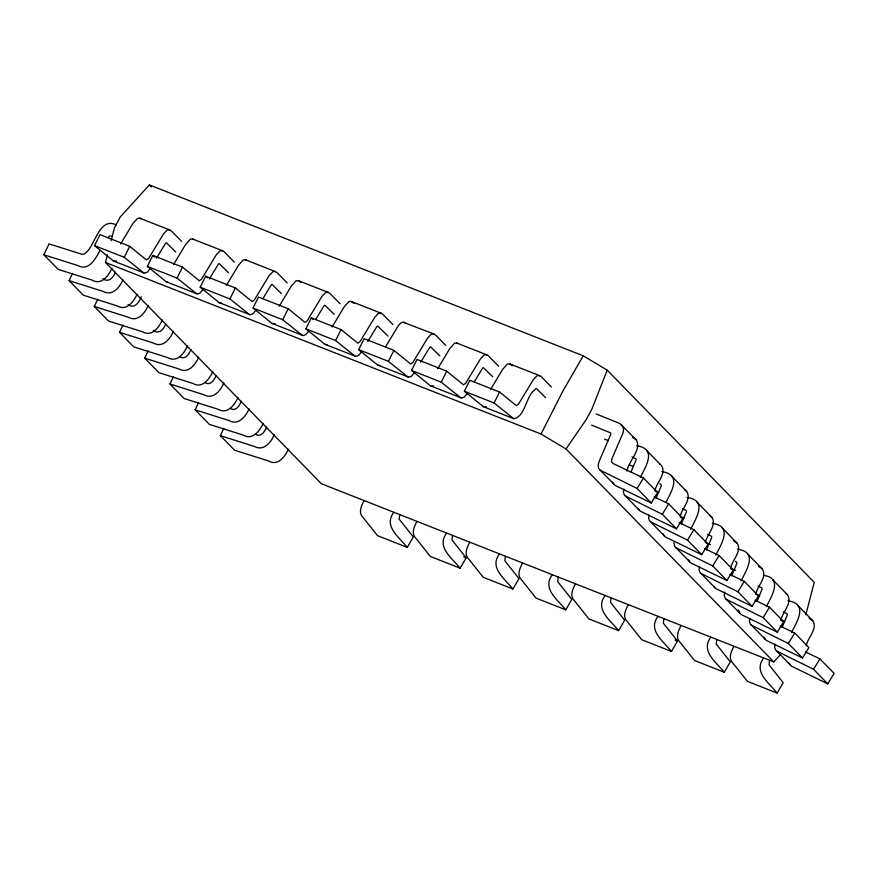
<?xml version="1.0" encoding="UTF-8"?>
<svg xmlns="http://www.w3.org/2000/svg" width="878" height="878" viewBox="0 0 878 878"><rect width="100%" height="100%" fill="white"/><g stroke="black" fill="none" stroke-linecap="round" stroke-linejoin="round"><path stroke-width="1.32" d="M673.887 542.406L674.644 546.423L690.942 563.028L726.918 580.501L733.262 570.041L719.082 555.511L704.54 548.574M623.786 489.145L623.413 492.295L624.225 494.742L640.205 511.117L676.499 528.819L682.843 518.36L668.663 503.829L654.121 496.893M648.996 514.991L648.622 518.13L649.435 520.588L665.414 536.963L701.709 554.655L708.052 544.206L693.872 529.664L679.331 522.739M699.415 566.661L699.031 569.8L699.854 572.258L715.833 588.633L752.128 606.336L758.471 595.877L744.292 581.346L729.75 574.41M749.834 618.342L749.45 621.481L750.273 623.94L766.253 640.314L802.547 658.006L808.89 647.558L794.711 633.016L780.169 626.091M775.044 644.178L774.659 647.316L775.483 649.775L791.462 666.15L827.756 683.852L834.1 673.393L819.92 658.862L805.378 651.926M780.147 654.922L773.792 661.924L321.37 483.723L105.503 262.489L107.5 254.774M111.155 240.616L114.48 227.753L120.22 217.031L149.359 184.94L583.222 355.82L607.203 370.154L814.213 582.323L805.817 614.809M724.745 592.079L724.24 595.504L725.063 598.094L741.043 614.468L777.337 632.171L783.681 621.712L769.501 607.181L754.959 600.245M607.203 370.154L592.002 408.819L586.263 419.53L566.003 448.954L773.792 661.924M399.699 514.738L399.161 519.128L413.297 536.985L407.271 547.389L377.551 535.679L363.064 517.471C357.961 512.763 361.462 505.662 364.019 500.701M452.543 535.547L451.994 539.937L466.13 557.793L460.116 568.198L430.385 556.487L415.909 538.28C410.849 533.583 414.251 526.46 416.863 521.51M505.377 556.356L504.828 560.757L518.975 578.613L512.95 589.006L483.229 577.296L468.742 559.088C463.694 554.391 467.085 547.279 469.697 542.319M558.21 577.164L557.673 581.565L571.808 599.422L565.783 609.815L536.063 598.116L521.576 579.908C516.527 575.2 519.93 568.088 522.531 563.138M611.055 597.984L610.506 602.374L624.642 620.23L618.628 630.624L588.908 618.924L574.421 600.717C569.372 596.008 572.763 588.897 575.375 583.947M663.889 618.792L663.34 623.182L677.487 641.039L671.461 651.443L641.741 639.733L627.254 621.525C622.206 616.828 625.608 609.705 628.209 604.755M716.733 639.601L716.185 643.991L730.32 661.847L724.295 672.252L694.575 660.541L680.099 642.334C675.039 637.637 678.442 630.514 681.054 625.564M769.567 660.41L769.018 664.811L783.165 682.667L777.14 693.06L747.419 681.35L732.932 663.142C727.884 658.445 731.275 651.333 733.887 646.373M627.079 471.102C628.044 461.345 642.136 450.008 636.254 439.779L619.736 423.459L596.206 413.955M630.843 472.408L636.078 459.907A2.349 1.965 -44.3 0 0 635.65 458.656L632.039 456.955M640.271 477.489C645.999 465.933 657.293 448.779 636.638 445.783M656.053 498.243L661.288 485.753A2.349 1.965 -44.3 0 0 660.86 484.491L659.773 483.789M666.029 502.095C672.032 490.692 681.734 474.482 661.847 471.618M680.209 516.626C681.317 508.988 692.083 499.494 686.673 491.46L671.933 476.392M681.262 524.089L686.497 511.589A2.349 1.965 -44.3 0 0 686.069 510.337L682.458 508.625M690.69 529.16C696.419 517.603 707.712 500.449 687.057 497.464M705.418 542.461C706.527 534.823 717.293 525.34 711.882 517.296L697.143 502.227M706.472 549.924L711.707 537.424A2.349 1.965 -44.3 0 0 711.279 536.173L707.668 534.461M715.899 554.995C721.628 543.438 732.921 526.295 712.267 523.299M731.681 575.759L736.916 563.259A2.349 1.965 -44.3 0 0 736.488 562.008L735.402 561.294M741.109 580.841C746.838 569.284 758.131 552.13 737.476 549.134M755.837 594.143C756.946 586.504 767.712 577.011 762.302 568.966L747.562 553.908M756.891 601.595L762.126 589.105A2.349 1.965 -44.3 0 0 761.698 587.843L758.076 586.142M766.318 606.676C771.29 596.996 783.264 577.987 763.948 575.474M781.047 619.978C782.155 612.339 792.922 602.846 787.511 594.812L772.772 579.743M782.1 627.441L787.336 614.94A2.349 1.965 -44.3 0 0 786.907 613.689L783.286 611.977M791.528 632.511C797.257 620.955 808.55 603.801 787.884 600.815M806.256 645.813C807.244 638.262 818.23 628.615 812.721 620.647L797.981 605.579M111.989 268.306C108.477 275.692 101.508 285.602 92.036 280.093L58.08 269.337L43.9 254.807L49.025 243.875L81.544 254.159L84.244 254.126L86.428 252.107C94.835 245.533 99.587 216.537 116.214 224.9M137.198 294.141C133.686 301.527 126.717 311.449 117.246 305.928L83.289 295.173L69.11 280.642L72.534 273.354M162.408 319.976C158.896 327.373 151.927 337.284 142.456 331.763L108.499 321.019L94.319 306.477L97.743 299.189M187.618 345.822C184.106 353.208 177.126 363.119 167.665 357.598L133.708 346.854L119.529 332.323L122.953 325.036M212.827 371.657C209.315 379.044 202.335 388.954 192.875 383.434L158.918 372.689L144.738 358.158L148.162 350.871M238.037 397.493C234.525 404.879 227.545 414.8 218.084 409.28L184.128 398.524L169.948 383.993L173.372 376.706M263.246 423.328C259.734 430.725 252.754 440.635 243.294 435.115L209.337 424.37L195.157 409.828L198.571 402.541M288.456 449.174C284.944 456.56 277.964 466.47 268.503 460.95L234.547 450.205L220.367 435.675L223.78 428.387M393.739 512.412C383.346 526.185 398.93 536.963 407.271 547.389M446.584 533.22C436.125 546.983 451.819 557.771 460.116 568.198M499.417 554.029C489.024 567.803 504.609 578.591 512.95 589.006M552.262 574.838C541.858 588.622 557.442 599.4 565.783 609.815M605.096 595.646C594.636 609.42 610.331 620.197 618.628 630.624M657.929 616.466C647.536 630.239 663.12 641.017 671.461 651.443M710.774 637.274C700.37 651.048 715.954 661.825 724.295 672.252M763.608 658.083C753.148 671.846 768.843 682.634 777.14 693.06M149.842 269.096L147.295 272.169L144.65 273.179L113.46 260.996L94.528 245.599L99.971 234.602L129.692 246.312L146.406 259.91L148.601 258.505L163.506 233.877L167.193 230.102L169.147 229.806L171.298 230.903L181.57 241.362M143.783 272.981L124.248 257.298L129.692 246.312M202.686 289.905L200.129 292.978L197.484 293.998L166.304 281.805L147.361 266.407L152.805 255.41L182.525 267.121L199.251 280.719L201.435 279.314L216.35 254.697L220.027 250.91L221.98 250.614L224.131 251.723L234.404 262.171M196.628 293.79L177.082 278.106L182.525 267.121M255.52 310.713L252.963 313.786L250.329 314.807L219.138 302.614L200.195 287.216L205.65 276.23L235.37 287.929L252.085 301.538L254.28 300.122L269.184 275.505L272.86 271.719L274.825 271.423L276.976 272.531L287.249 282.979M249.462 314.598L229.915 298.926L235.37 287.929M308.354 331.522L305.807 334.595L303.162 335.615L271.971 323.422L253.04 308.024L258.483 297.038L288.204 308.738L304.918 322.347L307.113 320.931L322.017 296.314L325.705 292.528L327.659 292.231L329.81 293.34L340.082 303.788M302.306 335.407L282.76 319.735L288.204 308.738M361.198 352.33L358.641 355.414L356.007 356.424L324.816 344.242L305.873 328.833L311.317 317.847L341.037 329.557L357.763 343.155L359.947 341.751L374.862 317.123L378.539 313.347L380.492 313.04L382.643 314.148L392.927 324.597M355.14 356.216L335.594 340.543L341.037 329.557M414.032 373.15L411.486 376.223L408.841 377.233L377.65 365.05L358.707 349.653L364.161 338.656L393.882 350.366L410.597 363.964L412.792 362.559L427.696 337.931L431.383 334.156L433.337 333.859L435.488 334.957L445.761 345.416M407.974 377.035L388.438 361.352L393.882 350.366M466.866 393.959L464.319 397.032L461.674 398.052L430.483 385.859L411.552 370.461L416.995 359.464L446.715 371.174L463.441 384.773L465.625 383.368L480.529 358.751L484.217 354.964L486.171 354.668L488.322 355.766L498.594 366.225M460.818 397.844L441.272 382.16L446.715 371.174M545.523 397.58L536.326 388.537A2.349 1.196 -68.5 0 0 535.404 388.998L534.57 390.128C526.284 395.1 525.187 417.335 513.652 418.652L483.328 406.668L464.385 391.27L469.829 380.284L499.56 391.983L516.275 405.592L518.47 404.176L533.374 379.559L537.051 375.773L539.015 375.477L541.155 376.585L551.439 387.033M513.652 418.652L494.105 402.98L499.56 391.983M105.503 262.489L541.024 434.017L562.743 391.325L583.222 355.82M120.692 243.832L132.896 223.506L137.648 218.315L139.767 218.183L169.893 230.025M156.493 258.176L165.547 243.327A2.349 1.196 -68.5 0 1 166.458 242.855L175.655 251.898M173.526 264.64L185.73 244.314L190.482 239.123L192.6 238.992L222.727 250.834M209.326 278.984L218.381 264.135A2.349 1.196 -68.5 0 1 219.302 263.674L228.499 272.707M226.37 285.449L238.564 265.123L243.316 259.932L245.445 259.8L275.571 271.653M262.851 298.652L271.214 284.944A2.349 1.196 -68.5 0 1 272.136 284.483L281.333 293.526M279.204 306.257L291.408 285.932L296.16 280.74L298.279 280.609L328.405 292.462M315.685 319.46L324.059 305.764A2.349 1.196 -68.5 0 1 324.97 305.292L334.167 314.335M332.038 327.077L344.242 306.74L348.994 301.549L351.123 301.417L381.239 313.27M367.838 341.41L376.892 326.572A2.349 1.196 -68.5 0 1 377.814 326.1L387.944 336.109M385.563 346.733L398.327 325.749L400.664 323.126L402.782 322.116L434.083 334.079M420.683 362.23L429.726 347.381A2.349 1.196 -68.5 0 1 430.648 346.909L439.845 355.952M437.716 368.694L449.92 348.368L454.672 343.177L456.79 343.046L486.917 354.888M474.197 381.897L482.571 368.189A2.349 1.196 -68.5 0 1 483.482 367.728L492.679 376.761M490.55 389.503L502.754 369.177L507.506 363.986L509.635 363.854L539.761 375.707M643.453 477.994L657.633 492.525L651.3 502.984L637.11 488.453L643.453 477.994L613.162 463.551L611.439 461.751L611.812 459.029L623.193 432.547L623.621 428.431L621.514 424.711M676.499 528.819L662.319 514.288L668.663 503.829M701.709 554.655L687.529 540.124L693.872 529.664M726.918 580.501L712.738 565.959L719.082 555.511M752.128 606.336L737.948 591.805L744.292 581.346M777.337 632.171L763.158 617.64L769.501 607.181M802.547 658.006L788.367 643.475L794.711 633.016M827.756 683.852L813.577 669.31L819.92 658.862M100.015 250.318C95.987 258.132 88.876 271.708 77.857 265.551L43.9 254.807M115.325 272.169C113.481 277.404 108.696 283.1 102.858 278.765M123.019 279.61C119.77 287.282 112.296 296.643 103.066 291.386L69.11 280.642M141.27 296.852C139.13 302.109 134.543 309.363 128.067 304.6M148.228 305.445C144.98 313.128 137.506 322.489 128.276 317.232L94.319 306.477M165.733 323.85C163.901 329.085 159.116 334.781 153.277 330.446M173.438 331.28C170.189 338.963 162.715 348.325 153.485 343.068L119.529 332.323M190.943 349.685C189.077 353.9 185.291 360.408 179.781 356.688M198.647 357.126C195.443 364.919 187.936 374.16 178.695 368.903L144.738 358.158M216.153 375.521C214.287 379.735 210.5 386.243 204.991 382.534M223.857 382.962C220.608 390.633 213.134 399.995 203.905 394.738L169.948 383.993M241.362 401.356C239.496 405.57 235.71 412.089 230.201 408.369M249.067 408.797C245.818 416.479 238.344 425.841 229.114 420.584L195.157 409.828M266.572 427.202C264.706 431.416 260.909 437.924 255.41 434.204M274.276 434.632C271.061 442.435 263.543 451.621 254.324 446.419L220.367 435.675M108.093 237.631L109.102 236.478A2.349 1.965 -44.3 0 1 110.496 235.93L111.868 236.171M275.165 323.554L272.026 323.455M116.62 261.139L113.514 261.029M433.655 386.002L430.538 385.892M486.489 406.81L483.383 406.701M221.432 303.064L219.193 302.647M327.022 344.703L324.871 344.264M168.51 282.266L166.359 281.838M379.856 365.511L377.705 365.083M591.64 425.128L610.44 432.821A2.349 1.965 -44.3 0 1 610.879 434.072L600.75 457.625C599.224 461.334 596.316 466.613 599.97 470.037L615.313 485.512L651.3 502.984M604.558 439.165L608.355 440.668M94.528 245.599L124.248 257.298M147.361 266.407L177.082 278.106M200.195 287.216L229.915 298.926M253.04 308.024L282.76 319.735M305.873 328.833L335.594 340.543M358.707 349.653L388.438 361.352M411.552 370.461L441.272 382.16M464.385 391.27L494.105 402.98M629.767 465.011L633.565 466.503M658.774 492.339L654.977 490.846C655.965 483.273 666.984 473.604 661.463 465.614L646.724 450.557M681.449 517.175L683.984 518.174M705.396 542.516L710.456 544.514M735.665 570.349L730.606 568.362C731.593 560.779 742.612 551.121 737.092 543.131L722.353 528.062M755.815 594.197L759.613 595.69M781.025 620.033L784.822 621.525M463.661 556.817L466.13 557.793M675.006 640.062L677.487 641.039M509.635 363.854L512.401 365.786M456.79 343.046L457.943 343.583M403.957 322.226L405.109 322.775M351.123 301.417L353.889 303.349M298.279 280.609L301.055 282.54M245.445 259.8L246.597 260.338M192.6 238.992L193.764 239.529M139.767 218.183L140.919 218.721M637.11 488.453L599.97 470.037M680.417 517.208L682.843 518.36M662.319 514.288L625.18 495.872M687.529 540.124L650.389 521.708M730.836 568.889L733.262 570.041M712.738 565.959L675.599 547.543M737.948 591.805L700.809 573.389M781.255 620.559L783.681 621.712M763.158 617.64L726.018 599.224M788.367 643.475L751.228 625.059M813.577 669.31L776.547 651.004M632.621 437.299L636.254 439.779M733.459 540.65L737.092 543.131M758.669 566.497L760.436 567.462M809.088 618.167L812.721 620.647M541.024 434.017L566.003 448.954M659.597 464.111L660.168 464.506M684.807 489.946L686.673 491.46M710.017 515.792L711.882 517.296M785.645 593.298L787.511 594.812M761.006 567.857L762.302 568.966M311.317 317.847L313.336 319.504M205.65 276.23L207.658 277.887M152.805 255.41L154.824 257.078M149.359 184.94L151.257 186.893M790.376 665.195L789.048 663.011M765.166 639.36L763.827 637.143M739.956 613.513L738.42 610.001M714.747 587.678L713.88 586.548M689.537 561.843L688.209 559.659M664.328 536.008L663 533.824M639.118 510.162L638.251 509.031M613.909 484.327L612.581 482.143"/></g></svg>
